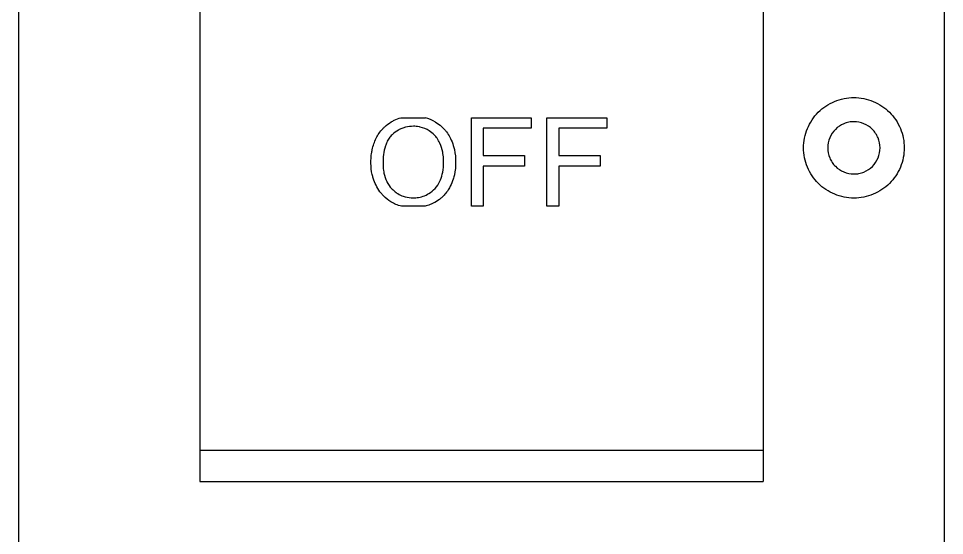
# Model space of a CAD drawing. Header units: millimetres. Extents: x 3 to 81, y 3 to 137.
# Drawn here: x 30.05 to 53.05, y 49.18 to 62.03 of the extents above; entities that cross this region are included whole.
import ezdxf

# ---------------------------------------------------------------- set-up
doc = ezdxf.new("R2010")
doc.units = ezdxf.units.MM

# ---------------------------------------------------------------- blocks, each defined once
blk = doc.blocks.new('NXM125S')
at = {"color": 5}
for p, q in [((-11.5, 54), (-11.5, 2)), ((11.5, 2), (11.5, 54)), ((-7, 49.162), (-7, 8.521)), ((7, 49.162), (7, 8.521)), ((-7, 9.305), (7, 9.305)), ((-7, 8.521), (7, 8.521))]:
    blk.add_line(p, q, dxfattribs=at)
at = {"color": 3}
for p, q in [((-2.001, 17.566), (-1.395, 17.566)), ((-0.251, 17.566), (1.233, 17.566)), ((-0.251, 15.366), (-0.251, 17.566)), ((1.233, 17.566), (1.233, 17.307)), ((1.626, 17.566), (3.11, 17.566)), ((1.626, 15.366), (1.626, 17.566)), ((3.11, 17.566), (3.11, 17.307)), ((1.233, 17.307), (0.04, 17.307)), ((0.04, 17.307), (0.04, 16.625)), ((3.11, 17.307), (1.917, 17.307)), ((1.917, 17.307), (1.917, 16.625)), ((0.04, 16.625), (1.072, 16.625)), ((1.072, 16.625), (1.072, 16.366)), ((1.917, 16.625), (2.95, 16.625)), ((2.95, 16.625), (2.95, 16.366)), ((1.072, 16.366), (0.04, 16.366)), ((0.04, 16.366), (0.04, 15.366)), ((2.95, 16.366), (1.917, 16.366)), ((1.917, 16.366), (1.917, 15.366)), ((-1.402, 15.366), (-1.989, 15.366)), ((0.04, 15.366), (-0.251, 15.366)), ((1.917, 15.366), (1.626, 15.366))]:
    blk.add_line(p, q, dxfattribs=at)
blk.add_arc((-1.668, 16.579), 1.024, 59.2076, 74.5582, dxfattribs=at)
at = {"color": 5}
for points, knots in [([(8, 16.819), (8, 16.9), (8.016, 17.064), (8.087, 17.3), (8.204, 17.518), (8.36, 17.708), (8.55, 17.865), (8.768, 17.981), (9.004, 18.053), (9.249, 18.077), (9.495, 18.053), (9.731, 17.982), (9.948, 17.866), (10.139, 17.709), (10.296, 17.519), (10.412, 17.301), (10.484, 17.065), (10.5, 16.901), (10.5, 16.819)], [0, 0, 0, 0, 0.244762, 0.490225, 0.734451, 0.980116, 1.224547, 1.46987, 1.715114, 1.959652, 2.205352, 2.449632, 2.69523, 2.939984, 3.18492, 3.430366, 3.674595, 3.920996, 3.920996, 3.920996, 3.920996]), ([(9.9, 16.819), (9.9, 16.904), (9.874, 17.032), (9.794, 17.182), (9.686, 17.314), (9.505, 17.435), (9.292, 17.478), (9.123, 17.461), (8.96, 17.411), (8.779, 17.291), (8.634, 17.075), (8.6, 16.904), (8.6, 16.819)], [0, 0, 0, 0, 0.253678, 0.380667, 0.508406, 0.761842, 1.015301, 1.143064, 1.270088, 1.523832, 1.777586, 2.031474, 2.031474, 2.031474, 2.031474]), ([(10.5, 16.819), (10.5, 16.738), (10.484, 16.574), (10.412, 16.338), (10.296, 16.12), (10.14, 15.93), (9.949, 15.773), (9.661, 15.619), (9.331, 15.553), (9.005, 15.585), (8.769, 15.657), (8.552, 15.773), (8.361, 15.929), (8.204, 16.119), (8.088, 16.337), (8.016, 16.573), (8, 16.737), (8, 16.819)], [0, 0, 0, 0, 0.244739, 0.490155, 0.734316, 0.979913, 1.224283, 1.469572, 1.956979, 2.202675, 2.446943, 2.692508, 2.93721, 3.182079, 3.42746, 3.67164, 3.91802, 3.91802, 3.91802, 3.91802]), ([(8.6, 16.819), (8.6, 16.734), (8.626, 16.606), (8.706, 16.456), (8.814, 16.324), (8.995, 16.203), (9.208, 16.161), (9.377, 16.177), (9.54, 16.227), (9.721, 16.347), (9.866, 16.563), (9.9, 16.734), (9.9, 16.819)], [0, 0, 0, 0, 0.25366, 0.380631, 0.508351, 0.761762, 1.015216, 1.142978, 1.269999, 1.523721, 1.777439, 2.031308, 2.031308, 2.031308, 2.031308])]:
    blk.add_open_spline(points, degree=3, knots=knots, dxfattribs=at)
at = {"color": 3}
for points, knots in [([(-2.403, 17.344), (-2.354, 17.389), (-2.278, 17.447), (-2.193, 17.492), (-2.167, 17.505)], [0, 0, 0, 0, 0.1974695, 0.2864719, 0.2864719, 0.2864719, 0.2864719]), ([(-2.714, 16.773), (-2.693, 16.871), (-2.632, 17.061), (-2.518, 17.225), (-2.452, 17.295)], [0, 0, 0, 0, 0.3013372, 0.5904167, 0.5904167, 0.5904167, 0.5904167]), ([(-1.887, 17.331), (-1.918, 17.323), (-1.979, 17.303), (-2.037, 17.276), (-2.064, 17.26)], [0, 0, 0, 0, 0.0963991, 0.1916814, 0.1916814, 0.1916814, 0.1916814]), ([(-1.299, 17.244), (-1.367, 17.287), (-1.453, 17.322), (-1.542, 17.341), (-1.551, 17.342)], [0, 0, 0, 0, 0.2417064, 0.2716937, 0.2716937, 0.2716937, 0.2716937]), ([(-0.994, 17.35), (-0.971, 17.329), (-0.927, 17.286), (-0.888, 17.239), (-0.869, 17.215)], [0, 0, 0, 0, 0.0933057, 0.183887, 0.183887, 0.183887, 0.183887]), ([(-2.223, 17.142), (-2.248, 17.118), (-2.299, 17.06), (-2.336, 16.992), (-2.354, 16.954)], [0, 0, 0, 0, 0.1038318, 0.229252, 0.229252, 0.229252, 0.229252]), ([(-1.103, 17.057), (-1.122, 17.085), (-1.18, 17.156), (-1.251, 17.214), (-1.299, 17.244)], [0, 0, 0, 0, 0.1018702, 0.2720896, 0.2720896, 0.2720896, 0.2720896]), ([(-2.354, 16.954), (-2.366, 16.926), (-2.43, 16.76), (-2.445, 16.579), (-2.445, 16.433)], [0, 0, 0, 0, 0.0931468, 0.5311426, 0.5311426, 0.5311426, 0.5311426]), ([(-0.952, 16.636), (-0.955, 16.662), (-0.971, 16.763), (-1.002, 16.863), (-1.033, 16.933)], [0, 0, 0, 0, 0.0784338, 0.3088203, 0.3088203, 0.3088203, 0.3088203]), ([(-0.7, 16.874), (-0.69, 16.841), (-0.655, 16.707), (-0.642, 16.567), (-0.642, 16.463)], [0, 0, 0, 0, 0.1031484, 0.4151334, 0.4151334, 0.4151334, 0.4151334]), ([(-2.746, 16.438), (-2.746, 16.52), (-2.739, 16.633), (-2.72, 16.744), (-2.714, 16.773)], [0, 0, 0, 0, 0.2477054, 0.3365197, 0.3365197, 0.3365197, 0.3365197]), ([(-2.69, 16.065), (-2.699, 16.095), (-2.732, 16.216), (-2.746, 16.343), (-2.746, 16.438)], [0, 0, 0, 0, 0.0944538, 0.378351, 0.378351, 0.378351, 0.378351]), ([(-2.445, 16.433), (-2.445, 16.375), (-2.441, 16.293), (-2.427, 16.212), (-2.422, 16.19)], [0, 0, 0, 0, 0.1756745, 0.2449913, 0.2449913, 0.2449913, 0.2449913]), ([(-0.642, 16.463), (-0.642, 16.358), (-0.655, 16.215), (-0.692, 16.078), (-0.703, 16.043)], [0, 0, 0, 0, 0.3166546, 0.42578, 0.42578, 0.42578, 0.42578]), ([(-2.422, 16.19), (-2.408, 16.118), (-2.384, 16.045), (-2.351, 15.978), (-2.35, 15.976)], [0, 0, 0, 0, 0.2194942, 0.2260411, 0.2260411, 0.2260411, 0.2260411]), ([(-1.036, 15.987), (-1.03, 15.998), (-0.998, 16.069), (-0.976, 16.146), (-0.964, 16.211)], [0, 0, 0, 0, 0.0371201, 0.2352428, 0.2352428, 0.2352428, 0.2352428]), ([(-2.434, 15.624), (-2.444, 15.634), (-2.475, 15.667), (-2.504, 15.702), (-2.522, 15.726)], [0, 0, 0, 0, 0.0442122, 0.1354254, 0.1354254, 0.1354254, 0.1354254]), ([(-2.232, 15.806), (-2.21, 15.783), (-2.163, 15.737), (-2.11, 15.699), (-2.082, 15.682)], [0, 0, 0, 0, 0.0962805, 0.195066, 0.195066, 0.195066, 0.195066]), ([(-2.082, 15.682), (-2.039, 15.655), (-1.977, 15.626), (-1.913, 15.607), (-1.898, 15.603)], [0, 0, 0, 0, 0.1543693, 0.2005611, 0.2005611, 0.2005611, 0.2005611]), ([(-1.491, 15.603), (-1.438, 15.617), (-1.375, 15.642), (-1.316, 15.676), (-1.306, 15.682)], [0, 0, 0, 0, 0.1638028, 0.2019256, 0.2019256, 0.2019256, 0.2019256]), ([(-0.776, 15.864), (-0.783, 15.852), (-0.83, 15.763), (-0.892, 15.679), (-0.954, 15.617)], [0, 0, 0, 0, 0.0406357, 0.3052162, 0.3052162, 0.3052162, 0.3052162]), ([(-1.989, 15.366), (-2.035, 15.379), (-2.125, 15.41), (-2.21, 15.454), (-2.249, 15.478)], [0, 0, 0, 0, 0.1436237, 0.2838059, 0.2838059, 0.2838059, 0.2838059]), ([(-1.695, 15.578), (-1.651, 15.578), (-1.582, 15.583), (-1.514, 15.597), (-1.491, 15.603)], [0, 0, 0, 0, 0.1336952, 0.2059524, 0.2059524, 0.2059524, 0.2059524]), ([(-1.159, 15.464), (-1.197, 15.443), (-1.277, 15.406), (-1.36, 15.378), (-1.402, 15.366)], [0, 0, 0, 0, 0.1304033, 0.2624291, 0.2624291, 0.2624291, 0.2624291]), ([(-0.954, 15.617), (-0.965, 15.607), (-0.983, 15.589), (-1.001, 15.573), (-1.009, 15.567)], [0, 0, 0, 0, 0.04424312, 0.07433091, 0.07433091, 0.07433091, 0.07433091])]:
    blk.add_open_spline(points, degree=3, knots=knots, dxfattribs=at)
for points in [[(-2.167, 17.505), (-2.113, 17.53), (-2.058, 17.551), (-2.001, 17.566)], [(-2.452, 17.295), (-2.436, 17.312), (-2.42, 17.328), (-2.403, 17.344)], [(-2.064, 17.26), (-2.122, 17.228), (-2.175, 17.187), (-2.223, 17.142)], [(-1.691, 17.355), (-1.756, 17.355), (-1.823, 17.347), (-1.887, 17.331)], [(-1.551, 17.342), (-1.597, 17.351), (-1.644, 17.355), (-1.691, 17.355)], [(-1.143, 17.459), (-1.09, 17.427), (-1.04, 17.391), (-0.994, 17.35)], [(-1.033, 16.933), (-1.053, 16.976), (-1.076, 17.018), (-1.103, 17.057)], [(-0.869, 17.215), (-0.838, 17.173), (-0.811, 17.129), (-0.786, 17.084)], [(-0.786, 17.084), (-0.781, 17.074), (-0.776, 17.063), (-0.771, 17.053)], [(-0.771, 17.053), (-0.742, 16.995), (-0.719, 16.935), (-0.7, 16.874)], [(-0.942, 16.465), (-0.942, 16.522), (-0.945, 16.579), (-0.952, 16.636)], [(-0.964, 16.211), (-0.948, 16.294), (-0.942, 16.38), (-0.942, 16.465)], [(-2.62, 15.888), (-2.647, 15.945), (-2.671, 16.004), (-2.69, 16.065)], [(-2.522, 15.726), (-2.56, 15.777), (-2.592, 15.832), (-2.62, 15.888)], [(-2.35, 15.976), (-2.319, 15.914), (-2.279, 15.856), (-2.232, 15.806)], [(-1.154, 15.809), (-1.106, 15.861), (-1.066, 15.922), (-1.036, 15.987)], [(-0.703, 16.043), (-0.723, 15.982), (-0.747, 15.922), (-0.776, 15.864)], [(-1.306, 15.682), (-1.25, 15.717), (-1.199, 15.76), (-1.154, 15.809)], [(-2.249, 15.478), (-2.316, 15.519), (-2.379, 15.568), (-2.434, 15.624)], [(-1.898, 15.603), (-1.832, 15.586), (-1.763, 15.578), (-1.695, 15.578)], [(-1.009, 15.567), (-1.055, 15.527), (-1.106, 15.493), (-1.159, 15.464)]]:
    blk.add_open_spline(points, degree=3, dxfattribs=at)

msp = doc.modelspace()

# ---------------------------------------------------------------- block references
msp.add_blockref('NXM125S', (41.553, 42))

doc.saveas('drawing.dxf')
